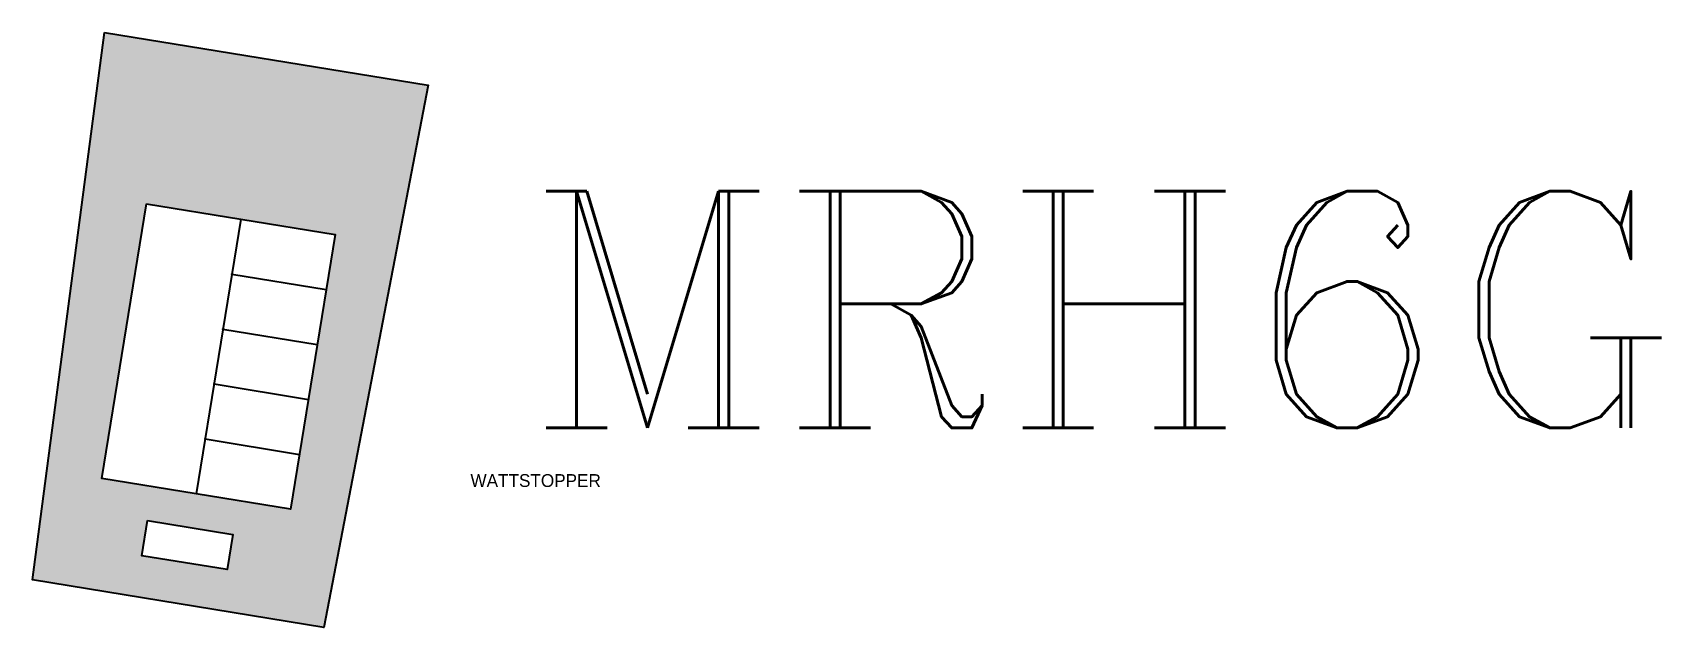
# Model space of a CAD drawing. Header units: inches. Extents: x -2.3 to 23.5, y -0.4 to 9.
import ezdxf

# ---------------------------------------------------------------- set-up
doc = ezdxf.new("R2010")
doc.units = ezdxf.units.IN
doc.header["$LTSCALE"] = 48
doc.header["$MEASUREMENT"] = 0

msp = doc.modelspace()

# ---------------------------------------------------------------- hatches: boundary and pattern name
h = msp.add_hatch(color=256)
h.paths.add_polyline_path([(-1.167, 9.048), (-2.309, 0.376), (2.309, -0.376), (3.963, 8.213)])
h.paths.add_polyline_path([(2.488, 5.849), (1.779, 1.496), (-1.213, 1.983), (-0.504, 6.337)], flags=16)
h.paths.add_polyline_path([(0.865, 1.098), (0.774, 0.539), (-0.577, 0.759), (-0.486, 1.318)], flags=16)

# ---------------------------------------------------------------- linework, layer by layer
for p, q in [((0.992, 6.093), (0.283, 1.739)), ((0.85, 5.222), (2.346, 4.979)), ((0.708, 4.351), (2.204, 4.108)), ((0.567, 3.481), (2.062, 3.237)), ((0.425, 2.61), (1.921, 2.366))]:
    msp.add_line(p, q)
for points in [[(-1.167, 9.048), (3.963, 8.213), (2.309, -0.376), (-2.309, 0.376)], [(-0.504, 6.337), (2.488, 5.849), (1.779, 1.496), (-1.213, 1.983)], [(-0.486, 1.318), (0.865, 1.098), (0.774, 0.539), (-0.577, 0.759)]]:
    msp.add_lwpolyline(points, close=True)
for p in [(0.85, 5.222), (0.708, 4.351), (0.567, 3.481), (0.425, 2.61)]:
    msp.add_point(p)

# ---------------------------------------------------------------- texts
at = {"insert": (5.511, 6.534), "char_height": 3.75, "width": 10.65286, "attachment_point": 1}
msp.add_mtext('{\\Fcomplex|c0;MRH6G}', dxfattribs=at)
at = {"flags": 1}
msp.add_attdef('WATTSTOPPER', (4.632, 1.849), 'MRH6', height=0.2031, dxfattribs=at)

doc.saveas('drawing.dxf')
